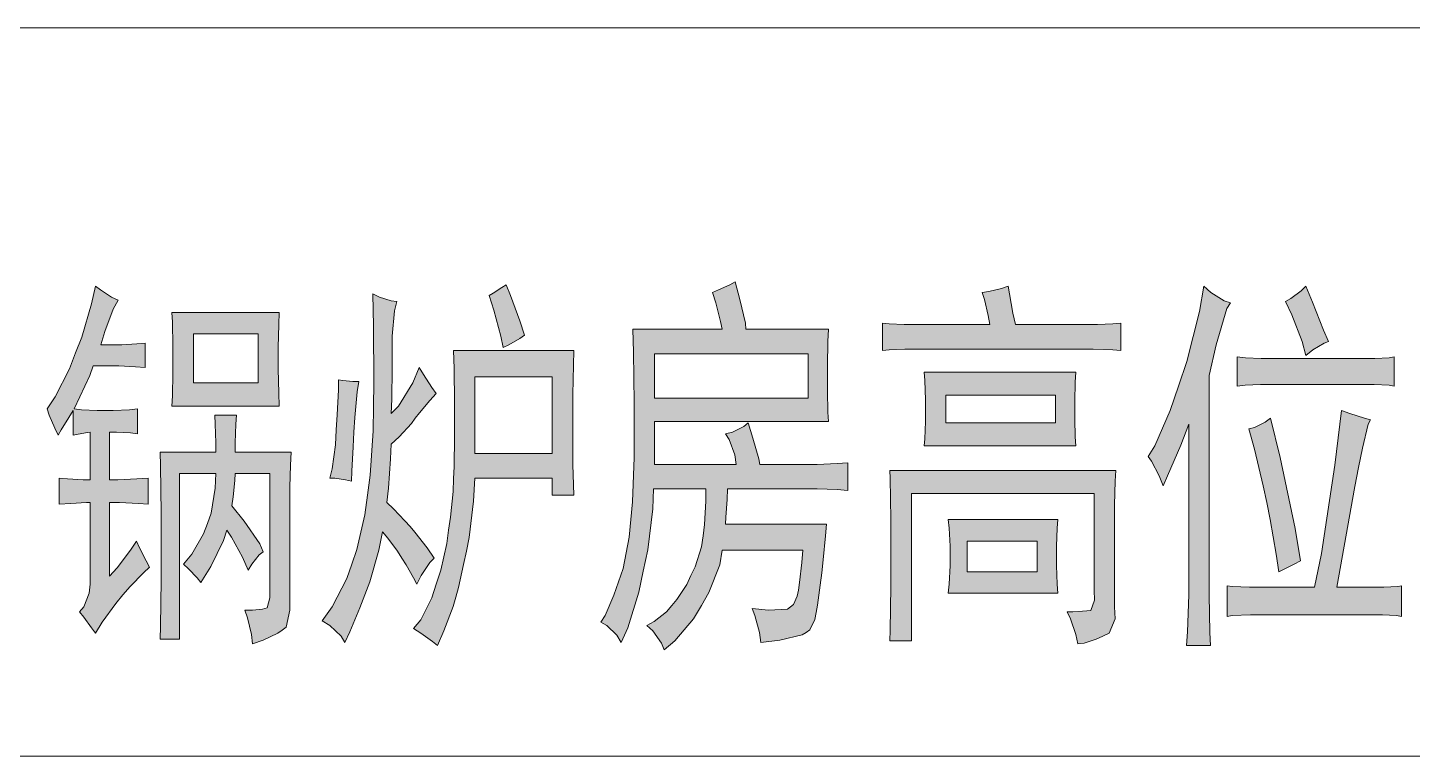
# Model space of a CAD drawing. Header units: millimetres. Extents: x 0 to 207, y 0 to 293.
# Drawn here: x 74.8 to 89.77, y 196.33 to 204.21 of the extents above; entities that cross this region are included whole.
import ezdxf

# ---------------------------------------------------------------- set-up
doc = ezdxf.new("R2010")
doc.units = ezdxf.units.MM

msp = doc.modelspace()

# ---------------------------------------------------------------- hatches: boundary and pattern name
h = msp.add_hatch(color=0)
h.dxf.hatch_style = 2
h.paths.add_polyline_path([(76.065944, 200.533), (75.960111, 200.540056), (75.780194, 200.550639), (75.702583, 200.550639), (75.505028, 200.550639), (75.466222, 200.448333), (75.360389, 200.2155), (75.296889, 200.084972), (75.378028, 200.074389), (75.547361, 200.067333), (75.635556, 200.067333), (75.720222, 200.067333), (75.896611, 200.074389), (75.984806, 200.084972), (75.984806, 199.816861), (75.907194, 199.827444), (75.7555, 199.8345), (75.681417, 199.8345), (75.681417, 199.319444), (75.769611, 199.319444), (75.97775, 199.330028), (76.097694, 199.337083), (76.097694, 199.054861), (75.995389, 199.061917), (75.78725, 199.0725), (75.681417, 199.0725), (75.681417, 198.275222), (75.762556, 198.366944), (75.907194, 198.557444), (75.970694, 198.656222), (76.005972, 198.582139), (76.076528, 198.441028), (76.111806, 198.374), (76.048306, 198.314028), (75.903667, 198.165861), (75.826056, 198.074139), (75.748444, 197.982417), (75.600278, 197.777806), (75.529722, 197.661389), (75.487389, 197.717833), (75.402722, 197.83425), (75.356861, 197.890694), (75.402722, 197.943611), (75.459167, 198.091778), (75.473278, 198.190556), (75.473278, 199.0725), (75.430944, 199.0725), (75.261611, 199.061917), (75.134611, 199.054861), (75.134611, 199.337083), (75.226333, 199.330028), (75.395667, 199.319444), (75.473278, 199.319444), (75.473278, 199.8345), (75.420361, 199.827444), (75.325111, 199.809806), (75.286306, 199.80275), (75.286306, 200.067333), (75.240444, 199.99325), (75.159306, 199.859194), (75.124028, 199.80275), (75.08875, 199.876833), (75.028778, 200.017944), (75.007611, 200.084972), (75.092278, 200.2155), (75.2475, 200.518889), (75.314528, 200.69175), (75.381556, 200.861083), (75.487389, 201.220917), (75.529722, 201.411417), (75.582639, 201.372611), (75.702583, 201.295), (75.773139, 201.26325), (75.720222, 201.164472), (75.6285, 200.921056), (75.586167, 200.779944), (75.737861, 200.779944), (75.815472, 200.779944), (75.97775, 200.790528), (76.065944, 200.797583)])
h = msp.add_hatch(color=0)
h.dxf.hatch_style = 2
h.paths.add_polyline_path([(79.971194, 201.429056), (80.017056, 201.312639), (80.115833, 201.037472), (80.16875, 200.88225), (80.115833, 200.846972), (79.999417, 200.779944), (79.935917, 200.748194), (79.911222, 200.871667), (79.837139, 201.153889), (79.784222, 201.312639), (79.830083, 201.337333), (79.921806, 201.397306)])
h = msp.add_hatch(color=0)
h.paths.add_polyline_path([(82.341861, 199.816861), (82.415944, 199.8345), (82.539417, 199.894472), (82.585278, 199.933278), (82.638194, 199.767472), (82.701694, 199.545222), (82.712278, 199.48525), (83.234389, 199.48525), (83.333167, 199.48525), (83.548361, 199.495833), (83.664778, 199.502889), (83.664778, 199.203028), (83.548361, 199.213611), (83.333167, 199.220667), (83.234389, 199.220667), (82.363028, 199.220667), (82.3595, 199.10425), (82.345389, 198.91375), (82.341861, 198.839667), (83.431944, 198.839667), (83.421361, 198.712667), (83.396667, 198.451611), (83.382556, 198.314028), (83.364917, 198.179972), (83.336694, 197.96125), (83.322583, 197.883639), (83.308472, 197.806028), (83.252028, 197.696667), (83.213222, 197.668444), (83.170889, 197.640222), (82.927472, 197.583778), (82.722861, 197.559083), (82.70875, 197.668444), (82.659361, 197.851889), (82.631139, 197.925972), (82.807528, 197.908333), (83.012139, 197.918917), (83.043889, 197.943611), (83.075639, 197.968306), (83.117972, 198.060028), (83.132083, 198.123528), (83.142667, 198.208194), (83.167361, 198.423389), (83.177944, 198.557444), (82.306583, 198.557444), (82.278361, 198.398694), (82.161944, 198.098833), (82.080806, 197.957722), (81.996139, 197.816611), (81.795056, 197.576722), (81.678639, 197.477944), (81.650417, 197.552028), (81.555167, 197.686083), (81.491667, 197.742528), (81.569278, 197.784861), (81.703333, 197.890694), (81.759778, 197.957722), (81.816222, 198.02475), (81.922056, 198.187028), (81.967917, 198.282278), (82.013778, 198.377528), (82.080806, 198.592722), (82.098444, 198.712667), (82.112556, 198.836139), (82.130194, 199.086611), (82.130194, 199.220667), (81.562222, 199.220667), (81.555167, 199.005472), (81.50225, 198.560972), (81.452861, 198.331667), (81.403472, 198.102361), (81.283528, 197.717833), (81.212972, 197.559083), (81.167111, 197.636694), (81.05775, 197.742528), (80.99425, 197.777806), (81.040111, 197.851889), (81.135361, 198.070611), (81.18475, 198.21525), (81.234139, 198.359889), (81.301167, 198.698556), (81.318806, 198.889056), (81.336444, 199.079556), (81.354083, 199.559333), (81.354083, 199.852139), (81.354083, 200.152), (81.347028, 200.698806), (81.339972, 200.949278), (82.306583, 200.949278), (82.288944, 201.030417), (82.236028, 201.2315), (82.20075, 201.344389), (82.26425, 201.372611), (82.387722, 201.429056), (82.444167, 201.460806), (82.497083, 201.270306), (82.557056, 201.012778), (82.560583, 200.949278), (83.456639, 200.949278), (83.449583, 200.815222), (83.446056, 200.550639), (83.446056, 200.416583), (83.446056, 200.282528), (83.449583, 200.049694), (83.456639, 199.950917), (81.572806, 199.950917), (81.572806, 199.48525), (82.458278, 199.48525), (82.440639, 199.587556), (82.380667, 199.753361)])
h.paths.add_polyline_path([(83.234389, 200.201389), (83.234389, 200.681167), (81.572806, 200.681167), (81.572806, 200.201389)])
h = msp.add_hatch(color=0)
h.dxf.hatch_style = 2
h.paths.add_polyline_path([(84.038722, 201.012778), (84.112806, 201.005722), (84.275083, 200.998667), (84.363278, 200.998667), (85.199361, 200.998667), (85.181722, 201.097444), (85.142917, 201.270306), (85.118222, 201.344389), (85.188778, 201.354972), (85.326361, 201.386722), (85.396917, 201.411417), (85.411028, 201.330278), (85.449833, 201.122139), (85.478056, 200.998667), (86.282389, 200.998667), (86.363528, 200.998667), (86.529333, 201.005722), (86.617528, 201.012778), (86.617528, 200.716444), (86.529333, 200.7235), (86.317667, 200.730556), (86.187139, 200.730556), (84.373861, 200.730556), (84.282139, 200.730556), (84.112806, 200.7235), (84.038722, 200.716444)])
h = msp.add_hatch(color=0)
h.dxf.hatch_style = 2
h.paths.add_polyline_path([(87.802861, 201.2315), (87.764056, 201.171528), (87.647639, 200.779944), (87.570028, 200.448333), (87.570028, 198.34225), (87.570028, 198.074139), (87.577083, 197.668444), (87.584139, 197.527333), (87.326611, 197.527333), (87.337194, 197.6755), (87.351306, 198.074139), (87.351306, 198.324611), (87.351306, 199.919167), (87.263111, 199.693389), (87.122, 199.361778), (87.072611, 199.252417), (87.030278, 199.361778), (86.949139, 199.520528), (86.910333, 199.569917), (86.984417, 199.686333), (87.150222, 200.067333), (87.238417, 200.331917), (87.330139, 200.600028), (87.467722, 201.139778), (87.513583, 201.411417), (87.587667, 201.344389), (87.732306, 201.256194)])
h = msp.add_hatch(color=0)
h.dxf.hatch_style = 2
h.paths.add_polyline_path([(88.617778, 201.411417), (88.688333, 201.238556), (88.808278, 200.938694), (88.861194, 200.815222), (88.815333, 200.797583), (88.691861, 200.7235), (88.617778, 200.663528), (88.575444, 200.815222), (88.466083, 201.1045), (88.395528, 201.245611), (88.4555, 201.280889), (88.564861, 201.362028)])
h = msp.add_hatch(color=0)
h.dxf.hatch_style = 2
h.paths.add_polyline_path([(78.785861, 201.245611), (78.761167, 201.146833), (78.736472, 200.871667), (78.736472, 200.698806), (78.736472, 200.522417), (78.732944, 200.190806), (78.725889, 200.035583), (78.807028, 200.116722), (78.958722, 200.367194), (79.029278, 200.533), (79.075139, 200.458917), (79.166861, 200.317806), (79.212722, 200.250778), (79.145694, 200.176694), (79.032806, 200.042639), (78.986944, 199.986194), (78.944611, 199.926222), (78.814083, 199.785111), (78.725889, 199.703972), (78.718833, 199.545222), (78.697667, 199.227722), (78.680028, 199.0725), (78.750583, 199.005472), (78.874056, 198.874944), (78.9305, 198.814972), (78.983417, 198.751472), (79.113944, 198.582139), (79.191556, 198.472778), (79.145694, 198.423389), (79.050444, 198.282278), (79.004583, 198.190556), (78.969306, 198.257583), (78.888167, 198.398694), (78.842306, 198.472778), (78.796444, 198.546861), (78.690611, 198.687972), (78.634167, 198.755), (78.591833, 198.557444), (78.496583, 198.21525), (78.440139, 198.074139), (78.387222, 197.933028), (78.277861, 197.6755), (78.224944, 197.559083), (78.186139, 197.626111), (78.062667, 197.742528), (77.981528, 197.791917), (78.087361, 197.943611), (78.246111, 198.250528), (78.302556, 198.40575), (78.355472, 198.5645), (78.440139, 198.938444), (78.471889, 199.153639), (78.500111, 199.368833), (78.531861, 199.848611), (78.535389, 200.109667), (78.538917, 200.370722), (78.535389, 200.981028), (78.528333, 201.330278), (78.598889, 201.295), (78.725889, 201.256194)])
h = msp.add_hatch(color=0)
h.paths.add_polyline_path([(76.355222, 200.116722), (76.362278, 200.226083), (76.365806, 200.473028), (76.365806, 200.614139), (76.365806, 200.765833), (76.362278, 201.023361), (76.355222, 201.129194), (77.515861, 201.129194), (77.512333, 200.998667), (77.505278, 200.748194), (77.505278, 200.631778), (77.505278, 200.515361), (77.512333, 200.257833), (77.515861, 200.116722)])
h.paths.add_polyline_path([(77.286556, 200.367194), (77.286556, 200.896361), (76.588056, 200.896361), (76.588056, 200.367194)])
h = msp.add_hatch(color=0)
h.paths.add_polyline_path([(80.701444, 200.716444), (80.697917, 200.557694), (80.690861, 200.240194), (80.690861, 200.084972), (80.690861, 199.601667), (80.690861, 199.48525), (80.697917, 199.263), (80.701444, 199.153639), (80.468611, 199.153639), (80.468611, 199.337083), (79.632528, 199.337083), (79.614889, 199.086611), (79.569028, 198.695028), (79.540806, 198.546861), (79.509056, 198.402222), (79.452611, 198.155278), (79.424389, 198.049444), (79.396167, 197.947139), (79.297389, 197.686083), (79.226833, 197.527333), (79.173917, 197.569667), (79.046917, 197.661389), (78.969306, 197.710778), (79.046917, 197.8025), (79.166861, 198.042389), (79.212722, 198.190556), (79.262111, 198.34225), (79.329139, 198.631528), (79.346778, 198.772639), (79.367944, 198.91375), (79.396167, 199.192444), (79.399694, 199.330028), (79.40675, 199.464083), (79.410278, 199.785111), (79.410278, 199.968556), (79.410278, 200.152), (79.40675, 200.522417), (79.399694, 200.716444)])
h.paths.add_polyline_path([(80.468611, 199.601667), (80.468611, 200.434222), (79.632528, 200.434222), (79.632528, 199.601667)])
h = msp.add_hatch(color=0)
h.dxf.hatch_style = 2
h.paths.add_polyline_path([(89.256306, 200.631778), (89.362139, 200.631778), (89.517361, 200.638833), (89.570278, 200.649417), (89.570278, 200.331917), (89.517361, 200.3425), (89.355083, 200.349556), (89.245722, 200.349556), (88.212083, 200.349556), (88.127417, 200.349556), (87.961611, 200.3425), (87.873417, 200.331917), (87.873417, 200.649417), (87.965139, 200.638833), (88.134472, 200.631778), (88.212083, 200.631778)])
h = msp.add_hatch(color=0)
h.paths.add_polyline_path([(86.130694, 200.483611), (86.123639, 200.37425), (86.120111, 200.166111), (86.120111, 200.067333), (86.120111, 199.975611), (86.123639, 199.785111), (86.130694, 199.686333), (84.490278, 199.686333), (84.497333, 199.760417), (84.504389, 199.950917), (84.504389, 200.067333), (84.504389, 200.18375), (84.497333, 200.391889), (84.490278, 200.483611)])
h.paths.add_polyline_path([(85.908444, 199.933278), (85.908444, 200.233139), (84.723111, 200.233139), (84.723111, 199.933278)])
h = msp.add_hatch(color=0)
h.dxf.hatch_style = 2
h.paths.add_polyline_path([(78.376639, 200.381306), (78.359, 200.268417), (78.334306, 199.99325), (78.323722, 199.8345), (78.316667, 199.67575), (78.302556, 199.411167), (78.2955, 199.305333), (78.232, 199.319444), (78.115583, 199.337083), (78.062667, 199.337083), (78.087361, 199.435861), (78.122639, 199.696917), (78.133222, 199.859194), (78.143806, 200.021472), (78.157917, 200.293111), (78.157917, 200.398944), (78.203778, 200.391889), (78.313139, 200.381306)])
h = msp.add_hatch(color=0)
h.dxf.hatch_style = 2
h.paths.add_polyline_path([(89.316278, 199.968556), (89.291583, 199.919167), (89.228083, 199.661639), (89.18575, 199.4535), (89.146944, 199.245361), (89.030528, 198.599778), (88.952917, 198.158806), (89.348028, 198.158806), (89.460917, 198.158806), (89.612611, 198.165861), (89.651417, 198.172917), (89.651417, 197.841306), (89.5985, 197.851889), (89.446806, 197.858944), (89.348028, 197.858944), (88.162694, 197.858944), (88.018056, 197.858944), (87.8205, 197.851889), (87.767583, 197.841306), (87.767583, 198.172917), (87.8205, 198.165861), (88.007472, 198.158806), (88.141528, 198.158806), (88.7095, 198.158806), (88.787111, 198.522167), (88.93175, 199.478194), (89.002306, 200.067333), (89.094028, 200.035583), (89.24925, 199.986194)])
h = msp.add_hatch(color=0)
h.dxf.hatch_style = 2
h.paths.add_polyline_path([(77.053722, 200.017944), (77.046667, 199.919167), (77.039611, 199.718083), (77.039611, 199.619306), (77.646389, 199.619306), (77.639333, 199.478194), (77.632278, 199.238306), (77.632278, 199.136), (77.632278, 198.060028), (77.632278, 197.908333), (77.589944, 197.724889), (77.547611, 197.693139), (77.50175, 197.661389), (77.343, 197.583778), (77.226583, 197.544972), (77.216, 197.64375), (77.173667, 197.827194), (77.145444, 197.908333), (77.226583, 197.908333), (77.335944, 197.918917), (77.360639, 197.925972), (77.385333, 197.933028), (77.413556, 198.042389), (77.413556, 198.141167), (77.413556, 199.386472), (77.039611, 199.386472), (77.036083, 199.312389), (77.018444, 199.136), (77.004333, 199.037222), (77.138389, 198.871417), (77.307722, 198.624472), (77.343, 198.539806), (77.300667, 198.508056), (77.219528, 198.40575), (77.180722, 198.34225), (77.117222, 198.483361), (77.000806, 198.698556), (76.947889, 198.772639), (76.912611, 198.663278), (76.775028, 198.381056), (76.669194, 198.208194), (76.626861, 198.257583), (76.535139, 198.356361), (76.482222, 198.40575), (76.570417, 198.515111), (76.697417, 198.733833), (76.73975, 198.846722), (76.778556, 198.959611), (76.824417, 199.227722), (76.831472, 199.386472), (76.436361, 199.386472), (76.436361, 197.594361), (76.228222, 197.594361), (76.23175, 197.735472), (76.238806, 198.232889), (76.238806, 198.589194), (76.238806, 198.956083), (76.23175, 199.471139), (76.228222, 199.619306), (76.831472, 199.619306), (76.831472, 199.718083), (76.824417, 199.919167), (76.820889, 200.017944)])
h = msp.add_hatch(color=0)
h.dxf.hatch_style = 2
h.paths.add_polyline_path([(88.23325, 199.986194), (88.339083, 199.559333), (88.501361, 198.790278), (88.557806, 198.441028), (88.490778, 198.40575), (88.374361, 198.349306), (88.324972, 198.324611), (88.29675, 198.515111), (88.229722, 198.889056), (88.194444, 199.0725), (88.155639, 199.252417), (88.060389, 199.651056), (88.000417, 199.869778), (88.060389, 199.883889), (88.176806, 199.943861)])
h = msp.add_hatch(color=0)
h.dxf.hatch_style = 2
h.paths.add_polyline_path([(86.546972, 197.943611), (86.554028, 197.816611), (86.490528, 197.661389), (86.419972, 197.626111), (86.349417, 197.594361), (86.218889, 197.552028), (86.151861, 197.544972), (86.130694, 197.64375), (86.070722, 197.816611), (86.035444, 197.890694), (86.095417, 197.890694), (86.20125, 197.89775), (86.247111, 197.901278), (86.292972, 197.904806), (86.331778, 198.017694), (86.32825, 198.123528), (86.32825, 199.171278), (84.352694, 199.171278), (84.352694, 197.576722), (84.119861, 197.576722), (84.123389, 197.693139), (84.130444, 198.165861), (84.130444, 198.522167), (84.130444, 198.889056), (84.123389, 199.337083), (84.119861, 199.418222), (86.561083, 199.418222), (86.554028, 199.305333), (86.546972, 199.047806), (86.546972, 198.906694)])
h = msp.add_hatch(color=0)
h.paths.add_polyline_path([(85.933139, 198.889056), (85.926083, 198.797333), (85.919028, 198.599778), (85.919028, 198.490417), (85.919028, 198.391639), (85.926083, 198.190556), (85.933139, 198.091778), (84.747806, 198.091778), (84.758389, 198.190556), (84.768972, 198.391639), (84.768972, 198.490417), (84.768972, 198.599778), (84.758389, 198.797333), (84.747806, 198.889056)])
h.paths.add_polyline_path([(85.710889, 198.324611), (85.710889, 198.656222), (84.955944, 198.656222), (84.955944, 198.324611)])

# ---------------------------------------------------------------- linework, layer by layer
at = {"color": 0, "lineweight": 0}
for points in [[(25.124833, 204.208944), (201.9935, 204.208944)], [(25.124833, 196.327889), (201.9935, 196.327889)]]:
    msp.add_lwpolyline(points, dxfattribs=at)
for points in [[(76.065944, 200.533), (75.960111, 200.540056), (75.780194, 200.550639), (75.702583, 200.550639), (75.505028, 200.550639), (75.466222, 200.448333), (75.360389, 200.2155), (75.296889, 200.084972), (75.378028, 200.074389), (75.547361, 200.067333), (75.635556, 200.067333), (75.720222, 200.067333), (75.896611, 200.074389), (75.984806, 200.084972), (75.984806, 199.816861), (75.907194, 199.827444), (75.7555, 199.8345), (75.681417, 199.8345), (75.681417, 199.319444), (75.769611, 199.319444), (75.97775, 199.330028), (76.097694, 199.337083), (76.097694, 199.054861), (75.995389, 199.061917), (75.78725, 199.0725), (75.681417, 199.0725), (75.681417, 198.275222), (75.762556, 198.366944), (75.907194, 198.557444), (75.970694, 198.656222), (76.005972, 198.582139), (76.076528, 198.441028), (76.111806, 198.374), (76.048306, 198.314028), (75.903667, 198.165861), (75.826056, 198.074139), (75.748444, 197.982417), (75.600278, 197.777806), (75.529722, 197.661389), (75.487389, 197.717833), (75.402722, 197.83425), (75.356861, 197.890694), (75.402722, 197.943611), (75.459167, 198.091778), (75.473278, 198.190556), (75.473278, 199.0725), (75.430944, 199.0725), (75.261611, 199.061917), (75.134611, 199.054861), (75.134611, 199.337083), (75.226333, 199.330028), (75.395667, 199.319444), (75.473278, 199.319444), (75.473278, 199.8345), (75.420361, 199.827444), (75.325111, 199.809806), (75.286306, 199.80275), (75.286306, 200.067333), (75.240444, 199.99325), (75.159306, 199.859194), (75.124028, 199.80275), (75.08875, 199.876833), (75.028778, 200.017944), (75.007611, 200.084972), (75.092278, 200.2155), (75.2475, 200.518889), (75.314528, 200.69175), (75.381556, 200.861083), (75.487389, 201.220917), (75.529722, 201.411417), (75.582639, 201.372611), (75.702583, 201.295), (75.773139, 201.26325), (75.720222, 201.164472), (75.6285, 200.921056), (75.586167, 200.779944), (75.737861, 200.779944), (75.815472, 200.779944), (75.97775, 200.790528), (76.065944, 200.797583)], [(79.971194, 201.429056), (80.017056, 201.312639), (80.115833, 201.037472), (80.16875, 200.88225), (80.115833, 200.846972), (79.999417, 200.779944), (79.935917, 200.748194), (79.911222, 200.871667), (79.837139, 201.153889), (79.784222, 201.312639), (79.830083, 201.337333), (79.921806, 201.397306)], [(82.341861, 199.816861), (82.415944, 199.8345), (82.539417, 199.894472), (82.585278, 199.933278), (82.638194, 199.767472), (82.701694, 199.545222), (82.712278, 199.48525), (83.234389, 199.48525), (83.333167, 199.48525), (83.548361, 199.495833), (83.664778, 199.502889), (83.664778, 199.203028), (83.548361, 199.213611), (83.333167, 199.220667), (83.234389, 199.220667), (82.363028, 199.220667), (82.3595, 199.10425), (82.345389, 198.91375), (82.341861, 198.839667), (83.431944, 198.839667), (83.421361, 198.712667), (83.396667, 198.451611), (83.382556, 198.314028), (83.364917, 198.179972), (83.336694, 197.96125), (83.322583, 197.883639), (83.308472, 197.806028), (83.252028, 197.696667), (83.213222, 197.668444), (83.170889, 197.640222), (82.927472, 197.583778), (82.722861, 197.559083), (82.70875, 197.668444), (82.659361, 197.851889), (82.631139, 197.925972), (82.807528, 197.908333), (83.012139, 197.918917), (83.043889, 197.943611), (83.075639, 197.968306), (83.117972, 198.060028), (83.132083, 198.123528), (83.142667, 198.208194), (83.167361, 198.423389), (83.177944, 198.557444), (82.306583, 198.557444), (82.278361, 198.398694), (82.161944, 198.098833), (82.080806, 197.957722), (81.996139, 197.816611), (81.795056, 197.576722), (81.678639, 197.477944), (81.650417, 197.552028), (81.555167, 197.686083), (81.491667, 197.742528), (81.569278, 197.784861), (81.703333, 197.890694), (81.759778, 197.957722), (81.816222, 198.02475), (81.922056, 198.187028), (81.967917, 198.282278), (82.013778, 198.377528), (82.080806, 198.592722), (82.098444, 198.712667), (82.112556, 198.836139), (82.130194, 199.086611), (82.130194, 199.220667), (81.562222, 199.220667), (81.555167, 199.005472), (81.50225, 198.560972), (81.452861, 198.331667), (81.403472, 198.102361), (81.283528, 197.717833), (81.212972, 197.559083), (81.167111, 197.636694), (81.05775, 197.742528), (80.99425, 197.777806), (81.040111, 197.851889), (81.135361, 198.070611), (81.18475, 198.21525), (81.234139, 198.359889), (81.301167, 198.698556), (81.318806, 198.889056), (81.336444, 199.079556), (81.354083, 199.559333), (81.354083, 199.852139), (81.354083, 200.152), (81.347028, 200.698806), (81.339972, 200.949278), (82.306583, 200.949278), (82.288944, 201.030417), (82.236028, 201.2315), (82.20075, 201.344389), (82.26425, 201.372611), (82.387722, 201.429056), (82.444167, 201.460806), (82.497083, 201.270306), (82.557056, 201.012778), (82.560583, 200.949278), (83.456639, 200.949278), (83.449583, 200.815222), (83.446056, 200.550639), (83.446056, 200.416583), (83.446056, 200.282528), (83.449583, 200.049694), (83.456639, 199.950917), (81.572806, 199.950917), (81.572806, 199.48525), (82.458278, 199.48525), (82.440639, 199.587556), (82.380667, 199.753361)], [(84.038722, 201.012778), (84.112806, 201.005722), (84.275083, 200.998667), (84.363278, 200.998667), (85.199361, 200.998667), (85.181722, 201.097444), (85.142917, 201.270306), (85.118222, 201.344389), (85.188778, 201.354972), (85.326361, 201.386722), (85.396917, 201.411417), (85.411028, 201.330278), (85.449833, 201.122139), (85.478056, 200.998667), (86.282389, 200.998667), (86.363528, 200.998667), (86.529333, 201.005722), (86.617528, 201.012778), (86.617528, 200.716444), (86.529333, 200.7235), (86.317667, 200.730556), (86.187139, 200.730556), (84.373861, 200.730556), (84.282139, 200.730556), (84.112806, 200.7235), (84.038722, 200.716444)], [(87.802861, 201.2315), (87.764056, 201.171528), (87.647639, 200.779944), (87.570028, 200.448333), (87.570028, 198.34225), (87.570028, 198.074139), (87.577083, 197.668444), (87.584139, 197.527333), (87.326611, 197.527333), (87.337194, 197.6755), (87.351306, 198.074139), (87.351306, 198.324611), (87.351306, 199.919167), (87.263111, 199.693389), (87.122, 199.361778), (87.072611, 199.252417), (87.030278, 199.361778), (86.949139, 199.520528), (86.910333, 199.569917), (86.984417, 199.686333), (87.150222, 200.067333), (87.238417, 200.331917), (87.330139, 200.600028), (87.467722, 201.139778), (87.513583, 201.411417), (87.587667, 201.344389), (87.732306, 201.256194)], [(88.617778, 201.411417), (88.688333, 201.238556), (88.808278, 200.938694), (88.861194, 200.815222), (88.815333, 200.797583), (88.691861, 200.7235), (88.617778, 200.663528), (88.575444, 200.815222), (88.466083, 201.1045), (88.395528, 201.245611), (88.4555, 201.280889), (88.564861, 201.362028)], [(78.785861, 201.245611), (78.761167, 201.146833), (78.736472, 200.871667), (78.736472, 200.698806), (78.736472, 200.522417), (78.732944, 200.190806), (78.725889, 200.035583), (78.807028, 200.116722), (78.958722, 200.367194), (79.029278, 200.533), (79.075139, 200.458917), (79.166861, 200.317806), (79.212722, 200.250778), (79.145694, 200.176694), (79.032806, 200.042639), (78.986944, 199.986194), (78.944611, 199.926222), (78.814083, 199.785111), (78.725889, 199.703972), (78.718833, 199.545222), (78.697667, 199.227722), (78.680028, 199.0725), (78.750583, 199.005472), (78.874056, 198.874944), (78.9305, 198.814972), (78.983417, 198.751472), (79.113944, 198.582139), (79.191556, 198.472778), (79.145694, 198.423389), (79.050444, 198.282278), (79.004583, 198.190556), (78.969306, 198.257583), (78.888167, 198.398694), (78.842306, 198.472778), (78.796444, 198.546861), (78.690611, 198.687972), (78.634167, 198.755), (78.591833, 198.557444), (78.496583, 198.21525), (78.440139, 198.074139), (78.387222, 197.933028), (78.277861, 197.6755), (78.224944, 197.559083), (78.186139, 197.626111), (78.062667, 197.742528), (77.981528, 197.791917), (78.087361, 197.943611), (78.246111, 198.250528), (78.302556, 198.40575), (78.355472, 198.5645), (78.440139, 198.938444), (78.471889, 199.153639), (78.500111, 199.368833), (78.531861, 199.848611), (78.535389, 200.109667), (78.538917, 200.370722), (78.535389, 200.981028), (78.528333, 201.330278), (78.598889, 201.295), (78.725889, 201.256194)], [(76.355222, 200.116722), (76.362278, 200.226083), (76.365806, 200.473028), (76.365806, 200.614139), (76.365806, 200.765833), (76.362278, 201.023361), (76.355222, 201.129194), (77.515861, 201.129194), (77.512333, 200.998667), (77.505278, 200.748194), (77.505278, 200.631778), (77.505278, 200.515361), (77.512333, 200.257833), (77.515861, 200.116722)], [(77.286556, 200.367194), (77.286556, 200.896361), (76.588056, 200.896361), (76.588056, 200.367194)], [(80.701444, 200.716444), (80.697917, 200.557694), (80.690861, 200.240194), (80.690861, 200.084972), (80.690861, 199.601667), (80.690861, 199.48525), (80.697917, 199.263), (80.701444, 199.153639), (80.468611, 199.153639), (80.468611, 199.337083), (79.632528, 199.337083), (79.614889, 199.086611), (79.569028, 198.695028), (79.540806, 198.546861), (79.509056, 198.402222), (79.452611, 198.155278), (79.424389, 198.049444), (79.396167, 197.947139), (79.297389, 197.686083), (79.226833, 197.527333), (79.173917, 197.569667), (79.046917, 197.661389), (78.969306, 197.710778), (79.046917, 197.8025), (79.166861, 198.042389), (79.212722, 198.190556), (79.262111, 198.34225), (79.329139, 198.631528), (79.346778, 198.772639), (79.367944, 198.91375), (79.396167, 199.192444), (79.399694, 199.330028), (79.40675, 199.464083), (79.410278, 199.785111), (79.410278, 199.968556), (79.410278, 200.152), (79.40675, 200.522417), (79.399694, 200.716444)], [(83.234389, 200.201389), (83.234389, 200.681167), (81.572806, 200.681167), (81.572806, 200.201389)], [(89.256306, 200.631778), (89.362139, 200.631778), (89.517361, 200.638833), (89.570278, 200.649417), (89.570278, 200.331917), (89.517361, 200.3425), (89.355083, 200.349556), (89.245722, 200.349556), (88.212083, 200.349556), (88.127417, 200.349556), (87.961611, 200.3425), (87.873417, 200.331917), (87.873417, 200.649417), (87.965139, 200.638833), (88.134472, 200.631778), (88.212083, 200.631778)], [(86.130694, 200.483611), (86.123639, 200.37425), (86.120111, 200.166111), (86.120111, 200.067333), (86.120111, 199.975611), (86.123639, 199.785111), (86.130694, 199.686333), (84.490278, 199.686333), (84.497333, 199.760417), (84.504389, 199.950917), (84.504389, 200.067333), (84.504389, 200.18375), (84.497333, 200.391889), (84.490278, 200.483611)], [(78.376639, 200.381306), (78.359, 200.268417), (78.334306, 199.99325), (78.323722, 199.8345), (78.316667, 199.67575), (78.302556, 199.411167), (78.2955, 199.305333), (78.232, 199.319444), (78.115583, 199.337083), (78.062667, 199.337083), (78.087361, 199.435861), (78.122639, 199.696917), (78.133222, 199.859194), (78.143806, 200.021472), (78.157917, 200.293111), (78.157917, 200.398944), (78.203778, 200.391889), (78.313139, 200.381306)], [(80.468611, 199.601667), (80.468611, 200.434222), (79.632528, 200.434222), (79.632528, 199.601667)], [(85.908444, 199.933278), (85.908444, 200.233139), (84.723111, 200.233139), (84.723111, 199.933278)], [(89.316278, 199.968556), (89.291583, 199.919167), (89.228083, 199.661639), (89.18575, 199.4535), (89.146944, 199.245361), (89.030528, 198.599778), (88.952917, 198.158806), (89.348028, 198.158806), (89.460917, 198.158806), (89.612611, 198.165861), (89.651417, 198.172917), (89.651417, 197.841306), (89.5985, 197.851889), (89.446806, 197.858944), (89.348028, 197.858944), (88.162694, 197.858944), (88.018056, 197.858944), (87.8205, 197.851889), (87.767583, 197.841306), (87.767583, 198.172917), (87.8205, 198.165861), (88.007472, 198.158806), (88.141528, 198.158806), (88.7095, 198.158806), (88.787111, 198.522167), (88.93175, 199.478194), (89.002306, 200.067333), (89.094028, 200.035583), (89.24925, 199.986194)], [(77.053722, 200.017944), (77.046667, 199.919167), (77.039611, 199.718083), (77.039611, 199.619306), (77.646389, 199.619306), (77.639333, 199.478194), (77.632278, 199.238306), (77.632278, 199.136), (77.632278, 198.060028), (77.632278, 197.908333), (77.589944, 197.724889), (77.547611, 197.693139), (77.50175, 197.661389), (77.343, 197.583778), (77.226583, 197.544972), (77.216, 197.64375), (77.173667, 197.827194), (77.145444, 197.908333), (77.226583, 197.908333), (77.335944, 197.918917), (77.360639, 197.925972), (77.385333, 197.933028), (77.413556, 198.042389), (77.413556, 198.141167), (77.413556, 199.386472), (77.039611, 199.386472), (77.036083, 199.312389), (77.018444, 199.136), (77.004333, 199.037222), (77.138389, 198.871417), (77.307722, 198.624472), (77.343, 198.539806), (77.300667, 198.508056), (77.219528, 198.40575), (77.180722, 198.34225), (77.117222, 198.483361), (77.000806, 198.698556), (76.947889, 198.772639), (76.912611, 198.663278), (76.775028, 198.381056), (76.669194, 198.208194), (76.626861, 198.257583), (76.535139, 198.356361), (76.482222, 198.40575), (76.570417, 198.515111), (76.697417, 198.733833), (76.73975, 198.846722), (76.778556, 198.959611), (76.824417, 199.227722), (76.831472, 199.386472), (76.436361, 199.386472), (76.436361, 197.594361), (76.228222, 197.594361), (76.23175, 197.735472), (76.238806, 198.232889), (76.238806, 198.589194), (76.238806, 198.956083), (76.23175, 199.471139), (76.228222, 199.619306), (76.831472, 199.619306), (76.831472, 199.718083), (76.824417, 199.919167), (76.820889, 200.017944)], [(88.23325, 199.986194), (88.339083, 199.559333), (88.501361, 198.790278), (88.557806, 198.441028), (88.490778, 198.40575), (88.374361, 198.349306), (88.324972, 198.324611), (88.29675, 198.515111), (88.229722, 198.889056), (88.194444, 199.0725), (88.155639, 199.252417), (88.060389, 199.651056), (88.000417, 199.869778), (88.060389, 199.883889), (88.176806, 199.943861)], [(86.546972, 197.943611), (86.554028, 197.816611), (86.490528, 197.661389), (86.419972, 197.626111), (86.349417, 197.594361), (86.218889, 197.552028), (86.151861, 197.544972), (86.130694, 197.64375), (86.070722, 197.816611), (86.035444, 197.890694), (86.095417, 197.890694), (86.20125, 197.89775), (86.247111, 197.901278), (86.292972, 197.904806), (86.331778, 198.017694), (86.32825, 198.123528), (86.32825, 199.171278), (84.352694, 199.171278), (84.352694, 197.576722), (84.119861, 197.576722), (84.123389, 197.693139), (84.130444, 198.165861), (84.130444, 198.522167), (84.130444, 198.889056), (84.123389, 199.337083), (84.119861, 199.418222), (86.561083, 199.418222), (86.554028, 199.305333), (86.546972, 199.047806), (86.546972, 198.906694)], [(85.933139, 198.889056), (85.926083, 198.797333), (85.919028, 198.599778), (85.919028, 198.490417), (85.919028, 198.391639), (85.926083, 198.190556), (85.933139, 198.091778), (84.747806, 198.091778), (84.758389, 198.190556), (84.768972, 198.391639), (84.768972, 198.490417), (84.768972, 198.599778), (84.758389, 198.797333), (84.747806, 198.889056)], [(85.710889, 198.324611), (85.710889, 198.656222), (84.955944, 198.656222), (84.955944, 198.324611)]]:
    msp.add_lwpolyline(points, close=True, dxfattribs=at)

doc.saveas('drawing.dxf')
